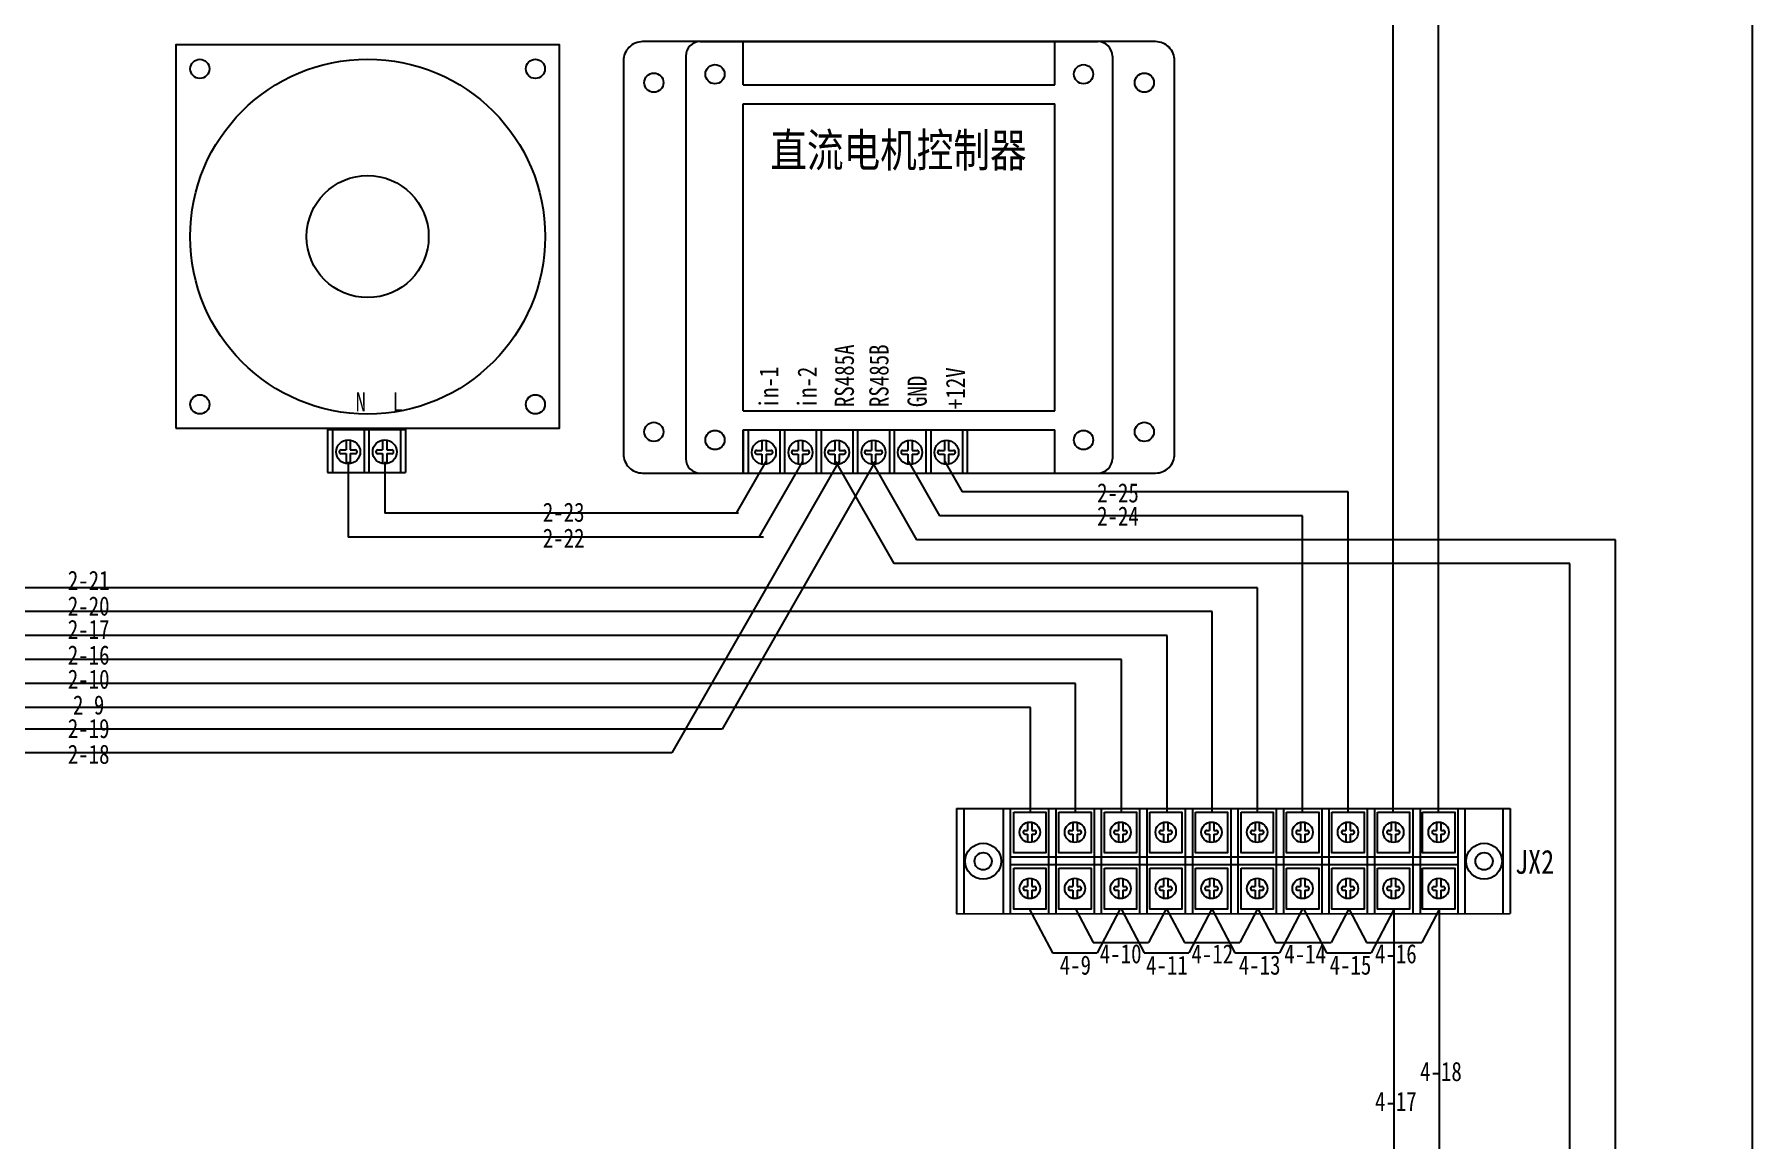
# Model space of a CAD drawing. Extents: x 1266371 to 2543862, y 307832 to 617203.
# Drawn here: x 1272846.7 to 1273205.2, y 308519.9 to 308750.5 of the extents above; entities that cross this region are included whole.
import ezdxf
from ezdxf.enums import TextEntityAlignment as Align

# ---------------------------------------------------------------- set-up
doc = ezdxf.new("R2010")
doc.units = 0
doc.header["$LTSCALE"] = 1000
doc.header["$MEASUREMENT"] = 0
doc.layers.get('0').update_dxf_attribs({"linetype": 'CONTINUOUS'})
doc.styles.add('-宋体', font='', dxfattribs={"width": 0.8})
doc.styles.get('-宋体').set_extended_font_data('SimSun')

msp = doc.modelspace()

# ---------------------------------------------------------------- linework, layer by layer
at = {"color": 1}
for p, q in [((1273130.17, 308588.18), (1273130.17, 308803)), ((1273139.64, 308588.18), (1273139.64, 308803)), ((1272912.17, 308661.25), (1272912.17, 308645.54)), ((1272919.77, 308661.26), (1272919.77, 308650.54)), ((1273014.51, 308661.36), (1272979.7, 308600.54)), ((1273022.11, 308661.36), (1272990.16, 308605.54)), ((1272999.27, 308661.36), (1272993.07, 308650.54)), ((1273006.91, 308661.36), (1272997.86, 308645.54)), ((1273013.81, 308661.36), (1273026.01, 308640.04)), ((1273021.41, 308661.36), (1273030.75, 308645.03)), ((1273029.02, 308661.36), (1273035.51, 308650.02)), ((1273036.63, 308661.36), (1273040.26, 308655.02)), ((1273120.76, 308655.02), (1273040.26, 308655.02)), ((1273120.76, 308588.18), (1273120.76, 308655.02)), ((1272993.57, 308650.54), (1272919.77, 308650.54)), ((1273111.28, 308650.02), (1273035.51, 308650.02)), ((1273111.28, 308588.18), (1273111.28, 308650.02)), ((1272998.81, 308645.54), (1272912.17, 308645.54)), ((1273176.54, 308645.02), (1273030.75, 308645.03)), ((1273176.54, 308405.07), (1273176.54, 308645.02)), ((1273167.06, 308640.04), (1273026.01, 308640.04)), ((1273167.06, 308410.06), (1273167.06, 308640.04)), ((1273101.86, 308635.02), (1272738.5, 308635.03)), ((1273101.86, 308588.18), (1273101.86, 308635.02)), ((1273092.39, 308630.04), (1272733.74, 308630.04)), ((1273092.39, 308588.18), (1273092.39, 308630.04)), ((1273082.99, 308625.04), (1272439.69, 308625.04)), ((1273082.99, 308588.18), (1273082.99, 308625.04)), ((1273073.49, 308620.04), (1272434.92, 308620.04)), ((1273073.49, 308588.18), (1273073.49, 308620.04)), ((1273063.88, 308615.04), (1272040.01, 308615.04)), ((1273063.88, 308588.18), (1273063.88, 308615.04)), ((1273054.49, 308610.04), (1272035.29, 308610.04)), ((1273054.49, 308588.18), (1273054.49, 308610.04)), ((1272990.16, 308605.54), (1272740.14, 308605.54)), ((1272979.7, 308600.54), (1272735.4, 308600.54)), ((1273054.25, 308568.02), (1273059.06, 308558.87)), ((1273063.87, 308568.02), (1273067.56, 308560.99)), ((1273073.19, 308568.02), (1273068.38, 308558.87)), ((1273073.41, 308568.02), (1273078.22, 308558.87)), ((1273082.81, 308568.02), (1273079.12, 308560.99)), ((1273082.9, 308568.02), (1273086.6, 308560.99)), ((1273092.35, 308568.02), (1273087.54, 308558.87)), ((1273092.34, 308568.02), (1273097.15, 308558.87)), ((1273101.84, 308568.02), (1273098.15, 308560.99)), ((1273101.95, 308568.02), (1273105.64, 308560.99)), ((1273111.28, 308568.02), (1273106.47, 308558.87)), ((1273111.47, 308568.02), (1273116.28, 308558.87)), ((1273120.89, 308568.02), (1273117.2, 308560.99)), ((1273120.9, 308568.02), (1273124.59, 308560.99)), ((1273130.41, 308568.02), (1273125.6, 308558.87)), ((1273130.39, 308293.46), (1273130.39, 308567.99)), ((1273139.84, 308568.02), (1273136.14, 308560.99)), ((1273139.86, 308293.23), (1273139.86, 308567.96)), ((1273067.56, 308560.99), (1273079.12, 308560.99)), ((1273086.6, 308560.99), (1273098.15, 308560.99)), ((1273105.64, 308560.99), (1273117.2, 308560.99)), ((1273124.59, 308560.99), (1273136.14, 308560.99)), ((1273059.06, 308558.87), (1273068.38, 308558.87)), ((1273078.22, 308558.87), (1273087.54, 308558.87)), ((1273097.15, 308558.87), (1273106.47, 308558.87)), ((1273116.28, 308558.87), (1273125.6, 308558.87))]:
    msp.add_line(p, q, dxfattribs=at)
for p, q in [((1272982.58, 308745.94), (1272982.58, 308693.46)), ((1272985.58, 308748.94), (1273068.58, 308748.94)), ((1272994.58, 308739.94), (1272994.58, 308748.94)), ((1273059.58, 308739.94), (1273059.58, 308748.94)), ((1273071.58, 308745.94), (1273071.58, 308686.94)), ((1272994.58, 308739.94), (1273059.58, 308739.94)), ((1272994.58, 308671.94), (1272994.58, 308735.94)), ((1272994.58, 308735.94), (1273059.58, 308735.94)), ((1273059.58, 308671.94), (1273059.58, 308735.94)), ((1272982.58, 308720.97), (1272982.58, 308661.94)), ((1273071.58, 308720.55), (1273071.58, 308661.94)), ((1272994.58, 308671.94), (1273059.58, 308671.94)), ((1272907.85, 308668.05), (1272924.09, 308668.05)), ((1272907.85, 308668.05), (1272907.85, 308659.05)), ((1272908.85, 308668.05), (1272908.85, 308659.05)), ((1272915.47, 308668.05), (1272915.47, 308659.05)), ((1272916.47, 308668.05), (1272916.47, 308659.05)), ((1272923.09, 308668.05), (1272923.09, 308659.05)), ((1272924.09, 308668.05), (1272924.09, 308659.05)), ((1272994.58, 308658.94), (1272994.58, 308667.94)), ((1272994.58, 308667.94), (1273059.58, 308667.94)), ((1272994.58, 308667.94), (1273041.3, 308667.94)), ((1272994.58, 308667.94), (1272994.58, 308658.94)), ((1272994.58, 308667.94), (1273041.3, 308667.94)), ((1272994.58, 308667.94), (1272994.58, 308658.94)), ((1272995.58, 308667.94), (1272995.58, 308658.94)), ((1272995.58, 308667.94), (1272995.58, 308658.94)), ((1273002.2, 308667.94), (1273002.2, 308658.94)), ((1273002.2, 308667.94), (1273002.2, 308658.94)), ((1273003.2, 308667.94), (1273003.2, 308658.94)), ((1273003.2, 308667.94), (1273003.2, 308658.94)), ((1273009.82, 308667.94), (1273009.82, 308658.94)), ((1273009.82, 308667.94), (1273009.82, 308658.94)), ((1273010.82, 308667.94), (1273010.82, 308658.94)), ((1273010.82, 308667.94), (1273010.82, 308658.94)), ((1273017.44, 308667.94), (1273017.44, 308658.94)), ((1273017.44, 308667.94), (1273017.44, 308658.94)), ((1273018.44, 308667.94), (1273018.44, 308658.94)), ((1273018.44, 308667.94), (1273018.44, 308658.94)), ((1273025.06, 308667.94), (1273025.06, 308658.94)), ((1273025.06, 308667.94), (1273025.06, 308658.94)), ((1273026.06, 308667.94), (1273026.06, 308658.94)), ((1273026.06, 308667.94), (1273026.06, 308658.94)), ((1273032.68, 308667.94), (1273032.68, 308658.94)), ((1273032.68, 308667.94), (1273032.68, 308658.94)), ((1273033.68, 308667.94), (1273033.68, 308658.94)), ((1273033.68, 308667.94), (1273033.68, 308658.94)), ((1273040.3, 308667.94), (1273040.3, 308658.94)), ((1273040.3, 308667.94), (1273040.3, 308658.94)), ((1273041.3, 308667.94), (1273041.3, 308658.94)), ((1273041.3, 308667.94), (1273041.3, 308658.94)), ((1273059.58, 308658.94), (1273059.58, 308667.94)), ((1272910.68, 308663.76), (1272911.7, 308663.76)), ((1272911.7, 308665.84), (1272911.7, 308663.76)), ((1272912.6, 308665.84), (1272912.6, 308663.76)), ((1272912.6, 308663.76), (1272913.61, 308663.76)), ((1272918.3, 308663.76), (1272919.32, 308663.76)), ((1272919.32, 308665.84), (1272919.32, 308663.76)), ((1272920.22, 308665.84), (1272920.22, 308663.76)), ((1272920.22, 308663.76), (1272921.23, 308663.76)), ((1272997.42, 308663.66), (1272998.44, 308663.66)), ((1272997.42, 308663.66), (1272998.44, 308663.66)), ((1272998.44, 308665.73), (1272998.44, 308663.66)), ((1272998.44, 308665.73), (1272998.44, 308663.66)), ((1272999.33, 308665.73), (1272999.33, 308663.66)), ((1272999.33, 308665.73), (1272999.33, 308663.66)), ((1272999.33, 308663.66), (1273000.35, 308663.66)), ((1272999.33, 308663.66), (1273000.35, 308663.66)), ((1273005.04, 308663.66), (1273006.06, 308663.66)), ((1273005.04, 308663.66), (1273006.06, 308663.66)), ((1273006.06, 308665.73), (1273006.06, 308663.66)), ((1273006.06, 308665.73), (1273006.06, 308663.66)), ((1273006.95, 308665.73), (1273006.95, 308663.66)), ((1273006.95, 308665.73), (1273006.95, 308663.66)), ((1273006.95, 308663.66), (1273007.97, 308663.66)), ((1273006.95, 308663.66), (1273007.97, 308663.66)), ((1273012.66, 308663.66), (1273013.68, 308663.66)), ((1273012.66, 308663.66), (1273013.68, 308663.66)), ((1273013.68, 308665.73), (1273013.68, 308663.66)), ((1273013.68, 308665.73), (1273013.68, 308663.66)), ((1273014.57, 308665.73), (1273014.57, 308663.66)), ((1273014.57, 308665.73), (1273014.57, 308663.66)), ((1273014.57, 308663.66), (1273015.59, 308663.66)), ((1273014.57, 308663.66), (1273015.59, 308663.66)), ((1273020.28, 308663.66), (1273021.3, 308663.66)), ((1273020.28, 308663.66), (1273021.3, 308663.66)), ((1273021.3, 308665.73), (1273021.3, 308663.66)), ((1273021.3, 308665.73), (1273021.3, 308663.66)), ((1273022.19, 308665.73), (1273022.19, 308663.66)), ((1273022.19, 308665.73), (1273022.19, 308663.66)), ((1273022.19, 308663.66), (1273023.21, 308663.66)), ((1273022.19, 308663.66), (1273023.21, 308663.66)), ((1273027.9, 308663.66), (1273028.92, 308663.66)), ((1273027.9, 308663.66), (1273028.92, 308663.66)), ((1273028.92, 308665.73), (1273028.92, 308663.66)), ((1273028.92, 308665.73), (1273028.92, 308663.66)), ((1273029.81, 308665.73), (1273029.81, 308663.66)), ((1273029.81, 308665.73), (1273029.81, 308663.66)), ((1273029.81, 308663.66), (1273030.83, 308663.66)), ((1273029.81, 308663.66), (1273030.83, 308663.66)), ((1273035.52, 308663.66), (1273036.54, 308663.66)), ((1273035.52, 308663.66), (1273036.54, 308663.66)), ((1273036.54, 308665.73), (1273036.54, 308663.66)), ((1273036.54, 308665.73), (1273036.54, 308663.66)), ((1273037.43, 308665.73), (1273037.43, 308663.66)), ((1273037.43, 308665.73), (1273037.43, 308663.66)), ((1273037.43, 308663.66), (1273038.45, 308663.66)), ((1273037.43, 308663.66), (1273038.45, 308663.66)), ((1272910.68, 308662.99), (1272911.7, 308662.99)), ((1272911.7, 308662.99), (1272911.7, 308660.89)), ((1272912.6, 308662.99), (1272912.6, 308660.89)), ((1272912.6, 308662.99), (1272913.63, 308662.99)), ((1272918.3, 308662.99), (1272919.32, 308662.99)), ((1272919.32, 308662.99), (1272919.32, 308660.89)), ((1272920.22, 308662.99), (1272920.22, 308660.89)), ((1272920.22, 308662.99), (1272921.25, 308662.99)), ((1272997.42, 308662.88), (1272998.44, 308662.88)), ((1272997.42, 308662.88), (1272998.44, 308662.88)), ((1272998.44, 308662.88), (1272998.44, 308660.79)), ((1272998.44, 308662.88), (1272998.44, 308660.79)), ((1272999.33, 308662.88), (1272999.33, 308660.79)), ((1272999.33, 308662.88), (1273000.37, 308662.88)), ((1272999.33, 308662.88), (1272999.33, 308660.79)), ((1272999.33, 308662.88), (1273000.37, 308662.88)), ((1273005.04, 308662.88), (1273006.06, 308662.88)), ((1273005.04, 308662.88), (1273006.06, 308662.88)), ((1273006.06, 308662.88), (1273006.06, 308660.79)), ((1273006.06, 308662.88), (1273006.06, 308660.79)), ((1273006.95, 308662.88), (1273006.95, 308660.79)), ((1273006.95, 308662.88), (1273007.99, 308662.88)), ((1273006.95, 308662.88), (1273006.95, 308660.79)), ((1273006.95, 308662.88), (1273007.99, 308662.88)), ((1273012.66, 308662.88), (1273013.68, 308662.88)), ((1273012.66, 308662.88), (1273013.68, 308662.88)), ((1273013.68, 308662.88), (1273013.68, 308660.79)), ((1273013.68, 308662.88), (1273013.68, 308660.79)), ((1273014.57, 308662.88), (1273014.57, 308660.79)), ((1273014.57, 308662.88), (1273015.61, 308662.88)), ((1273014.57, 308662.88), (1273014.57, 308660.79)), ((1273014.57, 308662.88), (1273015.61, 308662.88)), ((1273020.28, 308662.88), (1273021.3, 308662.88)), ((1273020.28, 308662.88), (1273021.3, 308662.88)), ((1273021.3, 308662.88), (1273021.3, 308660.79)), ((1273021.3, 308662.88), (1273021.3, 308660.79)), ((1273022.19, 308662.88), (1273022.19, 308660.79)), ((1273022.19, 308662.88), (1273023.23, 308662.88)), ((1273022.19, 308662.88), (1273022.19, 308660.79)), ((1273022.19, 308662.88), (1273023.23, 308662.88)), ((1273027.9, 308662.88), (1273028.92, 308662.88)), ((1273027.9, 308662.88), (1273028.92, 308662.88)), ((1273028.92, 308662.88), (1273028.92, 308660.79)), ((1273028.92, 308662.88), (1273028.92, 308660.79)), ((1273029.81, 308662.88), (1273029.81, 308660.79)), ((1273029.81, 308662.88), (1273030.85, 308662.88)), ((1273029.81, 308662.88), (1273029.81, 308660.79)), ((1273029.81, 308662.88), (1273030.85, 308662.88)), ((1273035.52, 308662.88), (1273036.54, 308662.88)), ((1273035.52, 308662.88), (1273036.54, 308662.88)), ((1273036.54, 308662.88), (1273036.54, 308660.79)), ((1273036.54, 308662.88), (1273036.54, 308660.79)), ((1273037.43, 308662.88), (1273037.43, 308660.79)), ((1273037.43, 308662.88), (1273038.47, 308662.88)), ((1273037.43, 308662.88), (1273037.43, 308660.79)), ((1273037.43, 308662.88), (1273038.47, 308662.88)), ((1272907.85, 308659.05), (1272924.09, 308659.05)), ((1272985.58, 308658.94), (1273068.58, 308658.94)), ((1272994.58, 308658.94), (1273041.3, 308658.94)), ((1272994.58, 308658.94), (1273041.3, 308658.94)), ((1273039.09, 308588.94), (1273154.56, 308588.94)), ((1273039.09, 308588.94), (1273039.09, 308566.99)), ((1273040.59, 308588.94), (1273040.59, 308566.99)), ((1273048.77, 308588.94), (1273048.77, 308567.04)), ((1273050.27, 308588.94), (1273050.27, 308567.04)), ((1273058.27, 308588.94), (1273058.27, 308567.04)), ((1273059.77, 308588.94), (1273059.77, 308567.04)), ((1273067.77, 308588.94), (1273067.77, 308567.04)), ((1273069.27, 308588.94), (1273069.27, 308567.04)), ((1273077.27, 308588.94), (1273077.27, 308567.04)), ((1273078.77, 308588.94), (1273078.77, 308567.04)), ((1273086.77, 308588.94), (1273086.77, 308567.04)), ((1273088.27, 308588.94), (1273088.27, 308567.04)), ((1273096.27, 308588.94), (1273096.27, 308567.04)), ((1273097.77, 308588.94), (1273097.77, 308567.04)), ((1273105.77, 308588.94), (1273105.77, 308567.04)), ((1273107.27, 308588.94), (1273107.27, 308567.04)), ((1273115.27, 308588.94), (1273115.27, 308567.04)), ((1273116.77, 308588.94), (1273116.77, 308567.04)), ((1273124.77, 308588.94), (1273124.77, 308567.04)), ((1273126.27, 308588.94), (1273126.27, 308567.04)), ((1273134.27, 308588.94), (1273134.27, 308567.04)), ((1273135.77, 308588.94), (1273135.77, 308567.04)), ((1273143.64, 308588.94), (1273143.64, 308567.04)), ((1273145.14, 308588.94), (1273145.14, 308567.04)), ((1273153.06, 308588.94), (1273153.06, 308567.04)), ((1273154.56, 308588.94), (1273154.56, 308567.04)), ((1273053.39, 308584.38), (1273053.9, 308584.38)), ((1273053.9, 308586.07), (1273053.9, 308584.38)), ((1273054.8, 308586.07), (1273054.8, 308584.38)), ((1273054.8, 308584.38), (1273055.32, 308584.38)), ((1273062.8, 308584.38), (1273063.32, 308584.38)), ((1273063.32, 308586.07), (1273063.32, 308584.38)), ((1273064.22, 308586.07), (1273064.22, 308584.38)), ((1273064.22, 308584.38), (1273064.73, 308584.38)), ((1273072.32, 308584.38), (1273072.84, 308584.38)), ((1273072.84, 308586.07), (1273072.84, 308584.38)), ((1273073.74, 308586.07), (1273073.74, 308584.38)), ((1273073.74, 308584.38), (1273074.25, 308584.38)), ((1273081.74, 308584.38), (1273082.26, 308584.38)), ((1273082.26, 308586.07), (1273082.26, 308584.38)), ((1273083.16, 308586.07), (1273083.16, 308584.38)), ((1273083.16, 308584.38), (1273083.67, 308584.38)), ((1273091.3, 308584.38), (1273091.82, 308584.38)), ((1273091.82, 308586.07), (1273091.82, 308584.38)), ((1273092.72, 308586.07), (1273092.72, 308584.38)), ((1273092.72, 308584.38), (1273093.23, 308584.38)), ((1273100.83, 308584.38), (1273101.35, 308584.38)), ((1273101.35, 308586.07), (1273101.35, 308584.38)), ((1273102.24, 308586.07), (1273102.24, 308584.38)), ((1273102.24, 308584.38), (1273102.76, 308584.38)), ((1273110.3, 308584.38), (1273110.82, 308584.38)), ((1273110.82, 308586.07), (1273110.82, 308584.38)), ((1273111.72, 308586.07), (1273111.72, 308584.38)), ((1273111.72, 308584.38), (1273112.23, 308584.38)), ((1273119.77, 308584.38), (1273120.29, 308584.38)), ((1273120.29, 308586.07), (1273120.29, 308584.38)), ((1273121.19, 308586.07), (1273121.19, 308584.38)), ((1273121.19, 308584.38), (1273121.7, 308584.38)), ((1273129.25, 308584.38), (1273129.77, 308584.38)), ((1273129.77, 308586.07), (1273129.77, 308584.38)), ((1273130.66, 308586.07), (1273130.66, 308584.38)), ((1273130.66, 308584.38), (1273131.18, 308584.38)), ((1273138.68, 308584.38), (1273139.2, 308584.38)), ((1273139.2, 308586.07), (1273139.2, 308584.38)), ((1273140.1, 308586.07), (1273140.1, 308584.38)), ((1273140.1, 308584.38), (1273140.61, 308584.38)), ((1273053.38, 308583.61), (1273053.9, 308583.61)), ((1273053.9, 308583.61), (1273053.9, 308581.9)), ((1273054.8, 308583.61), (1273054.8, 308581.9)), ((1273054.8, 308583.61), (1273055.33, 308583.61)), ((1273062.8, 308583.61), (1273063.32, 308583.61)), ((1273063.32, 308583.61), (1273063.32, 308581.9)), ((1273064.22, 308583.61), (1273064.22, 308581.9)), ((1273064.22, 308583.61), (1273064.75, 308583.61)), ((1273072.32, 308583.61), (1273072.84, 308583.61)), ((1273072.84, 308583.61), (1273072.84, 308581.9)), ((1273073.74, 308583.61), (1273073.74, 308581.9)), ((1273073.74, 308583.61), (1273074.27, 308583.61)), ((1273081.74, 308583.61), (1273082.26, 308583.61)), ((1273082.26, 308583.61), (1273082.26, 308581.9)), ((1273083.16, 308583.61), (1273083.16, 308581.9)), ((1273083.16, 308583.61), (1273083.69, 308583.61)), ((1273091.3, 308583.61), (1273091.82, 308583.61)), ((1273091.82, 308583.61), (1273091.82, 308581.9)), ((1273092.72, 308583.61), (1273092.72, 308581.9)), ((1273092.72, 308583.61), (1273093.25, 308583.61)), ((1273100.83, 308583.61), (1273101.35, 308583.61)), ((1273101.35, 308583.61), (1273101.35, 308581.9)), ((1273102.24, 308583.61), (1273102.24, 308581.9)), ((1273102.24, 308583.61), (1273102.77, 308583.61)), ((1273110.3, 308583.61), (1273110.82, 308583.61)), ((1273110.82, 308583.61), (1273110.82, 308581.9)), ((1273111.72, 308583.61), (1273111.72, 308581.9)), ((1273111.72, 308583.61), (1273112.25, 308583.61)), ((1273119.77, 308583.61), (1273120.29, 308583.61)), ((1273120.29, 308583.61), (1273120.29, 308581.9)), ((1273121.19, 308583.61), (1273121.19, 308581.9)), ((1273121.19, 308583.61), (1273121.72, 308583.61)), ((1273129.25, 308583.61), (1273129.77, 308583.61)), ((1273129.77, 308583.61), (1273129.77, 308581.9)), ((1273130.66, 308583.61), (1273130.66, 308581.9)), ((1273130.66, 308583.61), (1273131.2, 308583.61)), ((1273138.68, 308583.61), (1273139.2, 308583.61)), ((1273139.2, 308583.61), (1273139.2, 308581.9)), ((1273140.1, 308583.61), (1273140.1, 308581.9)), ((1273140.1, 308583.61), (1273140.63, 308583.61)), ((1273050.27, 308578.9), (1273143.64, 308578.9)), ((1273050.27, 308577.26), (1273143.64, 308577.26)), ((1273053.9, 308574.37), (1273053.9, 308572.68)), ((1273054.8, 308574.37), (1273054.8, 308572.68)), ((1273063.32, 308574.37), (1273063.32, 308572.68)), ((1273064.22, 308574.37), (1273064.22, 308572.68)), ((1273072.84, 308574.37), (1273072.84, 308572.68)), ((1273073.74, 308574.37), (1273073.74, 308572.68)), ((1273082.26, 308574.37), (1273082.26, 308572.68)), ((1273083.16, 308574.37), (1273083.16, 308572.68)), ((1273091.82, 308574.37), (1273091.82, 308572.68)), ((1273092.72, 308574.37), (1273092.72, 308572.68)), ((1273101.35, 308574.37), (1273101.35, 308572.68)), ((1273102.24, 308574.37), (1273102.24, 308572.68)), ((1273110.82, 308574.37), (1273110.82, 308572.68)), ((1273111.72, 308574.37), (1273111.72, 308572.68)), ((1273120.29, 308574.37), (1273120.29, 308572.68)), ((1273121.19, 308574.37), (1273121.19, 308572.68)), ((1273129.77, 308574.37), (1273129.77, 308572.68)), ((1273130.66, 308574.37), (1273130.66, 308572.68)), ((1273139.2, 308574.37), (1273139.2, 308572.68)), ((1273140.1, 308574.37), (1273140.1, 308572.68)), ((1273053.38, 308571.91), (1273053.9, 308571.91)), ((1273053.39, 308572.68), (1273053.9, 308572.68)), ((1273053.9, 308571.91), (1273053.9, 308570.2)), ((1273054.8, 308572.68), (1273055.32, 308572.68)), ((1273054.8, 308571.91), (1273054.8, 308570.2)), ((1273054.8, 308571.91), (1273055.33, 308571.91)), ((1273062.8, 308572.68), (1273063.32, 308572.68)), ((1273062.8, 308571.91), (1273063.32, 308571.91)), ((1273063.32, 308571.91), (1273063.32, 308570.2)), ((1273064.22, 308572.68), (1273064.73, 308572.68)), ((1273064.22, 308571.91), (1273064.22, 308570.2)), ((1273064.22, 308571.91), (1273064.75, 308571.91)), ((1273072.32, 308572.68), (1273072.84, 308572.68)), ((1273072.32, 308571.91), (1273072.84, 308571.91)), ((1273072.84, 308571.91), (1273072.84, 308570.2)), ((1273073.74, 308572.68), (1273074.25, 308572.68)), ((1273073.74, 308571.91), (1273073.74, 308570.2)), ((1273073.74, 308571.91), (1273074.27, 308571.91)), ((1273081.74, 308572.68), (1273082.26, 308572.68)), ((1273081.74, 308571.91), (1273082.26, 308571.91)), ((1273082.26, 308571.91), (1273082.26, 308570.2)), ((1273083.16, 308572.68), (1273083.67, 308572.68)), ((1273083.16, 308571.91), (1273083.16, 308570.2)), ((1273083.16, 308571.91), (1273083.69, 308571.91)), ((1273091.3, 308572.68), (1273091.82, 308572.68)), ((1273091.3, 308571.91), (1273091.82, 308571.91)), ((1273091.82, 308571.91), (1273091.82, 308570.2)), ((1273092.72, 308572.68), (1273093.23, 308572.68)), ((1273092.72, 308571.91), (1273092.72, 308570.2)), ((1273092.72, 308571.91), (1273093.25, 308571.91)), ((1273100.83, 308572.68), (1273101.35, 308572.68)), ((1273100.83, 308571.91), (1273101.35, 308571.91)), ((1273101.35, 308571.91), (1273101.35, 308570.2)), ((1273102.24, 308572.68), (1273102.76, 308572.68)), ((1273102.24, 308571.91), (1273102.24, 308570.2)), ((1273102.24, 308571.91), (1273102.77, 308571.91)), ((1273110.3, 308572.68), (1273110.82, 308572.68)), ((1273110.3, 308571.91), (1273110.82, 308571.91)), ((1273110.82, 308571.91), (1273110.82, 308570.2)), ((1273111.72, 308572.68), (1273112.23, 308572.68)), ((1273111.72, 308571.91), (1273111.72, 308570.2)), ((1273111.72, 308571.91), (1273112.25, 308571.91)), ((1273119.77, 308572.68), (1273120.29, 308572.68)), ((1273119.77, 308571.91), (1273120.29, 308571.91)), ((1273120.29, 308571.91), (1273120.29, 308570.2)), ((1273121.19, 308572.68), (1273121.7, 308572.68)), ((1273121.19, 308571.91), (1273121.19, 308570.2)), ((1273121.19, 308571.91), (1273121.72, 308571.91)), ((1273129.25, 308572.68), (1273129.77, 308572.68)), ((1273129.25, 308571.91), (1273129.77, 308571.91)), ((1273129.77, 308571.91), (1273129.77, 308570.2)), ((1273130.66, 308572.68), (1273131.18, 308572.68)), ((1273130.66, 308571.91), (1273130.66, 308570.2)), ((1273130.66, 308571.91), (1273131.2, 308571.91)), ((1273138.68, 308572.68), (1273139.2, 308572.68)), ((1273138.68, 308571.91), (1273139.2, 308571.91)), ((1273139.2, 308571.91), (1273139.2, 308570.2)), ((1273140.1, 308572.68), (1273140.61, 308572.68)), ((1273140.1, 308571.91), (1273140.1, 308570.2)), ((1273140.1, 308571.91), (1273140.63, 308571.91)), ((1273039.09, 308566.99), (1273154.56, 308567.04))]:
    msp.add_line(p, q)
for points in [[(1271705.16, 308114.1), (1273205.16, 308114.1), (1273205.16, 309034.1), (1271705.16, 309034.1)], [(1272876.21, 308668.27), (1272956.21, 308668.27), (1272956.21, 308748.27), (1272876.21, 308748.27)], [(1273051.01, 308588.18), (1273057.71, 308588.18), (1273057.71, 308579.68), (1273051.01, 308579.68)], [(1273060.43, 308588.18), (1273067.13, 308588.18), (1273067.13, 308579.68), (1273060.43, 308579.68)], [(1273069.95, 308588.18), (1273076.65, 308588.18), (1273076.65, 308579.68), (1273069.95, 308579.68)], [(1273079.37, 308588.18), (1273086.07, 308588.18), (1273086.07, 308579.68), (1273079.37, 308579.68)], [(1273088.93, 308588.18), (1273095.63, 308588.18), (1273095.63, 308579.68), (1273088.93, 308579.68)], [(1273098.45, 308588.18), (1273105.16, 308588.18), (1273105.16, 308579.68), (1273098.45, 308579.68)], [(1273107.93, 308588.18), (1273114.63, 308588.18), (1273114.63, 308579.68), (1273107.93, 308579.68)], [(1273117.4, 308588.18), (1273124.1, 308588.18), (1273124.1, 308579.68), (1273117.4, 308579.68)], [(1273126.88, 308588.18), (1273133.58, 308588.18), (1273133.58, 308579.68), (1273126.88, 308579.68)], [(1273136.31, 308588.18), (1273143.01, 308588.18), (1273143.01, 308579.68), (1273136.31, 308579.68)], [(1273051.01, 308576.48), (1273057.71, 308576.48), (1273057.71, 308567.98), (1273051.01, 308567.98)], [(1273060.43, 308576.48), (1273067.13, 308576.48), (1273067.13, 308567.98), (1273060.43, 308567.98)], [(1273069.95, 308576.48), (1273076.65, 308576.48), (1273076.65, 308567.98), (1273069.95, 308567.98)], [(1273079.37, 308576.48), (1273086.07, 308576.48), (1273086.07, 308567.98), (1273079.37, 308567.98)], [(1273088.93, 308576.48), (1273095.63, 308576.48), (1273095.63, 308567.98), (1273088.93, 308567.98)], [(1273098.45, 308576.48), (1273105.16, 308576.48), (1273105.16, 308567.98), (1273098.45, 308567.98)], [(1273107.93, 308576.48), (1273114.63, 308576.48), (1273114.63, 308567.98), (1273107.93, 308567.98)], [(1273117.4, 308576.48), (1273124.1, 308576.48), (1273124.1, 308567.98), (1273117.4, 308567.98)], [(1273126.88, 308576.48), (1273133.58, 308576.48), (1273133.58, 308567.98), (1273126.88, 308567.98)], [(1273136.31, 308576.48), (1273143.01, 308576.48), (1273143.01, 308567.98), (1273136.31, 308567.98)]]:
    msp.add_lwpolyline(points, close=True)
msp.add_lwpolyline([(1272973.58, 308658.94), (1273080.58, 308658.94, 0.414214), (1273084.58, 308662.94), (1273084.58, 308744.94, 0.414214), (1273080.58, 308748.94), (1272973.58, 308748.94, 0.414214), (1272969.58, 308744.94), (1272969.58, 308662.94, 0.414214)], format="xyb", close=True)
for centre, radius in [((1272916.21, 308708.27), 37.03), ((1272881.21, 308743.27), 2), ((1272951.21, 308743.27), 2), ((1272975.92, 308740.38), 2), ((1272988.68, 308742.15), 2), ((1273065.58, 308742.15), 2), ((1273078.25, 308740.38), 2), ((1272916.21, 308708.27), 12.73), ((1272881.21, 308673.27), 2), ((1272951.21, 308673.27), 2), ((1272975.92, 308667.53), 2), ((1272988.68, 308665.83), 2), ((1273065.58, 308665.83), 2), ((1273078.25, 308667.53), 2), ((1272912.16, 308663.36), 2.51), ((1272919.78, 308663.36), 2.51), ((1272998.89, 308663.26), 2.51), ((1272998.89, 308663.26), 2.51), ((1273006.51, 308663.26), 2.51), ((1273006.51, 308663.26), 2.51), ((1273014.13, 308663.26), 2.51), ((1273014.13, 308663.26), 2.51), ((1273021.75, 308663.26), 2.51), ((1273021.75, 308663.26), 2.51), ((1273029.37, 308663.26), 2.51), ((1273029.37, 308663.26), 2.51), ((1273036.99, 308663.26), 2.51), ((1273036.99, 308663.26), 2.51), ((1273054.36, 308583.99), 2.13), ((1273063.77, 308583.99), 2.13), ((1273073.3, 308583.99), 2.13), ((1273082.71, 308583.99), 2.13), ((1273092.27, 308583.99), 2.13), ((1273101.8, 308583.99), 2.13), ((1273111.28, 308583.99), 2.13), ((1273120.74, 308583.99), 2.13), ((1273130.22, 308583.99), 2.13), ((1273139.65, 308583.99), 2.13), ((1273044.62, 308577.95), 3.75), ((1273149.13, 308577.95), 3.75), ((1273044.62, 308577.95), 1.8), ((1273149.13, 308577.95), 1.8), ((1273054.36, 308572.28), 2.13), ((1273063.77, 308572.28), 2.13), ((1273073.3, 308572.28), 2.13), ((1273082.71, 308572.28), 2.13), ((1273092.27, 308572.28), 2.13), ((1273101.8, 308572.28), 2.13), ((1273111.28, 308572.28), 2.13), ((1273120.74, 308572.28), 2.13), ((1273130.22, 308572.28), 2.13), ((1273139.65, 308572.28), 2.13)]:
    msp.add_circle(centre, radius)
for centre, radius, start, end in [((1272985.58, 308745.94), 3, 90, 180), ((1273068.58, 308745.94), 3, 0, 90), ((1272910.67, 308663.37), 0.388, 88.0266, 271.7737), ((1272913.63, 308663.37), 0.388, 268.2263, 91.9734), ((1272918.29, 308663.37), 0.388, 88.0266, 271.7737), ((1272921.25, 308663.37), 0.388, 268.2263, 91.9734), ((1272997.4, 308663.27), 0.388, 88.0266, 271.7737), ((1272997.4, 308663.27), 0.388, 88.0266, 271.7737), ((1273000.36, 308663.27), 0.388, 268.2263, 91.9734), ((1273000.36, 308663.27), 0.388, 268.2263, 91.9734), ((1273005.02, 308663.27), 0.388, 88.0266, 271.7737), ((1273005.02, 308663.27), 0.388, 88.0266, 271.7737), ((1273007.98, 308663.27), 0.388, 268.2263, 91.9734), ((1273007.98, 308663.27), 0.388, 268.2263, 91.9734), ((1273012.64, 308663.27), 0.388, 88.0266, 271.7737), ((1273012.64, 308663.27), 0.388, 88.0266, 271.7737), ((1273015.6, 308663.27), 0.388, 268.2263, 91.9734), ((1273015.6, 308663.27), 0.388, 268.2263, 91.9734), ((1273020.26, 308663.27), 0.388, 88.0266, 271.7737), ((1273020.26, 308663.27), 0.388, 88.0266, 271.7737), ((1273023.22, 308663.27), 0.388, 268.2263, 91.9734), ((1273023.22, 308663.27), 0.388, 268.2263, 91.9734), ((1273027.88, 308663.27), 0.388, 88.0266, 271.7737), ((1273027.88, 308663.27), 0.388, 88.0266, 271.7737), ((1273030.84, 308663.27), 0.388, 268.2263, 91.9734), ((1273030.84, 308663.27), 0.388, 268.2263, 91.9734), ((1273035.5, 308663.27), 0.388, 88.0266, 271.7737), ((1273035.5, 308663.27), 0.388, 88.0266, 271.7737), ((1273038.46, 308663.27), 0.388, 268.2263, 91.9734), ((1273038.46, 308663.27), 0.388, 268.2263, 91.9734), ((1272985.58, 308661.94), 3, 180, 270), ((1273068.58, 308661.94), 3, 270, 0), ((1273053.37, 308584), 0.388, 88.0266, 271.7737), ((1273055.33, 308584), 0.388, 268.2263, 91.9734), ((1273062.79, 308584), 0.388, 88.0266, 271.7737), ((1273064.74, 308584), 0.388, 268.2263, 91.9734), ((1273072.31, 308584), 0.388, 88.0266, 271.7737), ((1273074.27, 308584), 0.388, 268.2263, 91.9734), ((1273081.73, 308584), 0.388, 88.0266, 271.7737), ((1273083.68, 308584), 0.388, 268.2263, 91.9734), ((1273091.29, 308584), 0.388, 88.0266, 271.7737), ((1273093.24, 308584), 0.388, 268.2263, 91.9734), ((1273100.81, 308584), 0.388, 88.0266, 271.7737), ((1273102.77, 308584), 0.388, 268.2263, 91.9734), ((1273110.29, 308584), 0.388, 88.0266, 271.7737), ((1273112.25, 308584), 0.388, 268.2263, 91.9734), ((1273119.76, 308584), 0.388, 88.0266, 271.7737), ((1273121.71, 308584), 0.388, 268.2263, 91.9734), ((1273129.23, 308584), 0.388, 88.0266, 271.7737), ((1273131.19, 308584), 0.388, 268.2263, 91.9734), ((1273138.67, 308584), 0.388, 88.0266, 271.7737), ((1273140.63, 308584), 0.388, 268.2263, 91.9734), ((1273053.37, 308572.29), 0.388, 88.0266, 271.7737), ((1273055.33, 308572.29), 0.388, 268.2263, 91.9734), ((1273062.79, 308572.29), 0.388, 88.0266, 271.7737), ((1273064.74, 308572.29), 0.388, 268.2263, 91.9734), ((1273072.31, 308572.29), 0.388, 88.0266, 271.7737), ((1273074.27, 308572.29), 0.388, 268.2263, 91.9734), ((1273081.73, 308572.29), 0.388, 88.0266, 271.7737), ((1273083.68, 308572.29), 0.388, 268.2263, 91.9734), ((1273091.29, 308572.29), 0.388, 88.0266, 271.7737), ((1273093.24, 308572.29), 0.388, 268.2263, 91.9734), ((1273100.81, 308572.29), 0.388, 88.0266, 271.7737), ((1273102.77, 308572.29), 0.388, 268.2263, 91.9734), ((1273110.29, 308572.29), 0.388, 88.0266, 271.7737), ((1273112.25, 308572.29), 0.388, 268.2263, 91.9734), ((1273119.76, 308572.29), 0.388, 88.0266, 271.7737), ((1273121.71, 308572.29), 0.388, 268.2263, 91.9734), ((1273129.23, 308572.29), 0.388, 88.0266, 271.7737), ((1273131.19, 308572.29), 0.388, 268.2263, 91.9734), ((1273138.67, 308572.29), 0.388, 88.0266, 271.7737), ((1273140.63, 308572.29), 0.388, 268.2263, 91.9734)]:
    msp.add_arc(centre, radius, start, end)

# ---------------------------------------------------------------- texts
at = {"style": '-宋体', "width": 0.8}
for s, height, p in [('直流电机控制器', 7, (1273026.96, 308726.44)), ('N', 4, (1272914.78, 308673.81)), ('L', 4, (1272922.48, 308673.81)), ('2-25', 4, (1273072.75, 308654.78)), ('2-23', 4, (1272957.11, 308650.74)), ('2-24', 4, (1273072.75, 308649.96)), ('2-22', 4, (1272957.11, 308645.36)), ('2-21', 4, (1272858.01, 308636.56)), ('2-20', 4, (1272858.01, 308631.17)), ('2-17', 4, (1272858.01, 308626.33)), ('2-16', 4, (1272858.01, 308620.95)), ('2-10', 4, (1272858.01, 308615.91)), ('2-9', 4, (1272858.01, 308610.53)), ('2-19', 4, (1272858.01, 308605.63)), ('2-18', 4, (1272858.01, 308600.25)), ('JX2', 5, (1273159.68, 308577.79)), ('4-10', 4, (1273073.32, 308558.62)), ('4-12', 4, (1273092.44, 308558.62)), ('4-14', 4, (1273111.79, 308558.62)), ('4-16', 4, (1273130.73, 308558.62)), ('4-9', 4, (1273063.86, 308556.26)), ('4-11', 4, (1273082.97, 308556.26)), ('4-13', 4, (1273102.32, 308556.26)), ('4-15', 4, (1273121.26, 308556.26)), ('4-18', 4, (1273140.14, 308534.06)), ('4-17', 4, (1273130.73, 308527.86))]:
    msp.add_text(s, height=height, dxfattribs=at).set_placement(p, align=Align.MIDDLE)
for s, p in [('RS485A', (1273015.66, 308679.24)), ('RS485B', (1273022.88, 308679.24)), ('in-1', (1272999.81, 308676.76)), ('in-2', (1273007.79, 308676.76)), ('GND', (1273030.85, 308675.97)), ('+12V', (1273038.85, 308676.64))]:
    msp.add_text(s, height=4, rotation=90, dxfattribs=at).set_placement(p, align=Align.MIDDLE)

doc.saveas('drawing.dxf')
